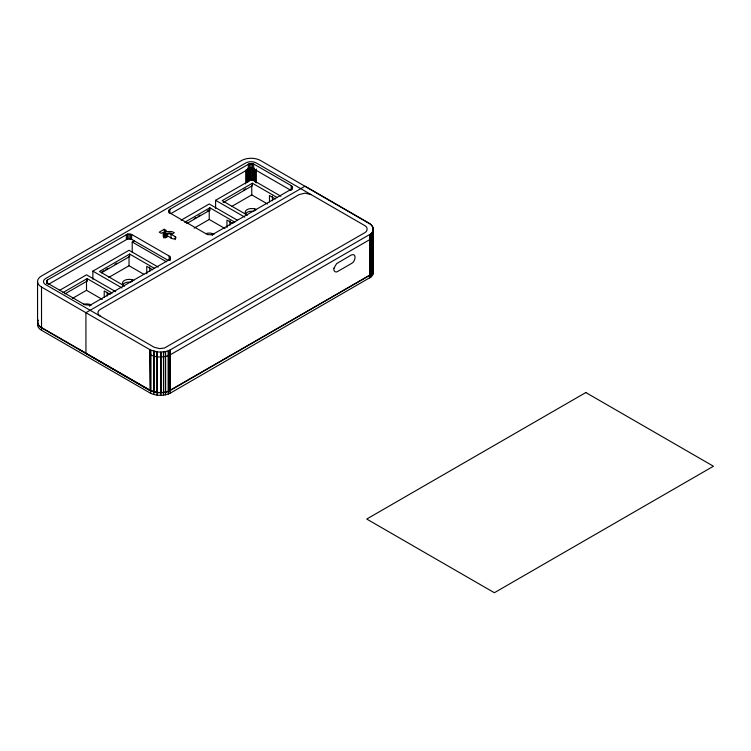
<?xml version="1.0" encoding="UTF-8"?>
<svg xmlns="http://www.w3.org/2000/svg" width="751" height="751" viewBox="0 0 751 751"><rect width="100%" height="100%" fill="white"/><g stroke="black" fill="none" stroke-linecap="round" stroke-linejoin="round"><path stroke-width="1.13" d="M163.549 392.689L157.053 392.717L150.651 390.905L85.952 353.458L85.914 312.698L305.028 186.192L369.708 223.545L372.149 225.798L373.266 229.168L373.322 269.618L372.806 274.603L370.928 277.053L170.026 393.299C163.981 396.04 156.762 395.984 150.698 393.336L41.512 330.262A13.537 7.81 0 0 1 38.01 322.705M72.415 298.429L86.506 290.29L86.506 281.775M108.895 277.363L129.031 265.741L129.031 256.157M132.214 252.214L132.214 242.01L134.222 240.855M150.313 390.708L149.965 349.694L150.313 390.708L157.1 392.689M153.889 392.097L153.889 351.28L157.053 351.909L157.1 395.148M163.765 237.4L163.765 234.002M38.029 319.973A13.537 7.81 0 0 0 41.53 327.53L150.707 390.548C156.236 392.98 162.667 393.167 168.374 391.215L168.355 350.736L165.492 351.562L165.539 394.81M46.571 283.118L46.571 281.146L47.379 280.029L127.595 234.059L131.641 234.425L169.182 256.053L170.449 257.49L169.182 259.743L90.064 305.235L84.825 304.756L47.379 283.089L46.571 281.963M194.124 228.163L209.229 219.452L209.229 209.867L209.867 210.233L209.867 207.783L234.866 222.212M231.618 206.516L251.754 194.885L251.754 186.37M292.477 187.046L291.21 189.29L212.092 234.781L207.389 234.565L169.857 212.946L168.59 211.51L169.857 209.266L249.623 163.605L253.669 163.981L291.21 185.61L292.477 187.046L292.477 189.008M372.909 268.098L372.909 227.281L370.91 224.493L260.625 160.564A13.537 7.82 0 0 0 241.475 160.564L41.512 275.993A13.537 7.81 0 0 0 41.512 287.051L41.53 327.53M85.952 353.458L78.724 349.271L149.965 390.501M372.806 274.603L373.303 272.406L373.266 229.168L372.759 231.355L372.759 272.172L370.891 274.622L168.318 391.571M168.374 391.215L369.764 275.204L372.815 271.815L372.806 231.336L370.891 233.814L370.928 277.053M164.788 231.327L166.309 230.454L164.262 229.271L159.24 232.172L161.287 233.345L162.807 232.472C164.394 233.383 161.343 237.194 165.286 237.954L167.276 236.809C162.667 234.059 170.13 231.411 172.298 233.908L174.279 232.763C171.453 230.322 167.633 232.312 164.788 231.327L164.788 236.236L165.896 236.706M48.383 284.357L127.595 238.968L131.641 239.344L168.168 260.381M170.862 213.594L249.623 168.524L253.669 168.891L291.21 190.519M59.385 290.477L86.506 274.819L115.682 291.66M92.88 279.231L92.871 271.139L129.031 250.261L158.208 267.112M181.104 220.212L209.229 203.972L237.4 220.231M215.603 208.384L215.593 200.292L251.754 179.414L280.93 196.255M62.981 292.571L87.144 278.621L112.143 293.05M154.668 268.501L129.67 254.073L99.47 271.505L124.459 285.943M184.699 222.315L209.867 207.783M277.391 197.644L252.392 183.216L222.193 200.658L247.182 215.086M101.845 271.853L103.863 270.689M105.872 269.525L107.891 268.36M114.941 264.296L116.949 263.132M194.124 218.588L196.142 217.424M198.161 216.26L200.17 215.096M207.22 211.031L209.229 209.867M243.7 189.956L245.718 188.792M64.999 293.866L87.144 281.081L87.144 278.621M101.479 272.801L129.67 256.523L129.67 254.073M186.708 223.601L209.867 210.233M223.197 202.535L252.392 185.675L252.392 183.216M370.947 274.265L370.928 233.786L169.979 350.05L169.979 390.867L165.492 392.379M160.921 395.345L160.874 352.097L165.539 351.543L165.549 392.022M165.492 351.562L163.511 351.9L163.549 395.139M163.511 392.707L165.539 392.351M157.053 351.909L160.921 352.078L160.93 392.557M41.512 287.051L150.651 350.097L157.1 351.881L157.109 392.36M311.036 194.575L305.084 193.148L299.123 194.575L100.39 309.318A8.421 4.863 0 0 0 100.39 316.19L154.19 347.253L159.494 348.605L164.45 348.032L364.855 232.669C367.708 231.327 367.971 227.281 365.117 225.798L256.335 163.014A7.519 4.346 0 0 0 251.012 161.747L249.839 161.794A7.519 4.346 0 0 0 245.699 163.014L45.689 278.499A7.519 4.346 0 0 0 43.586 280.883L43.492 281.569A7.519 4.346 0 0 0 45.689 284.638L100.39 316.19M251.754 185.309L252.392 185.675M275.42 198.968L269.468 195.532L269.496 201.935M251.754 194.885L267.534 204M215.593 200.292L244.77 217.133M232.894 223.526L226.943 220.09L226.971 227.562M209.229 219.452L225.009 228.557M175.265 236.678A2.253 1.305 0 0 1 175.265 238.527A2.253 1.305 0 0 1 172.073 238.527L167.82 236.067A2.253 1.305 0 0 1 167.82 234.228A2.253 1.305 0 0 1 171.012 234.228L175.265 236.678L175.265 239.625M132.214 242.01L166.422 261.761M152.697 269.816L146.745 266.38L146.774 273.852M129.031 265.741L143.826 274.275M92.871 271.139L122.047 287.99M86.506 280.705L87.144 281.081M110.172 294.373L104.22 290.937L104.248 297.34M86.506 290.29L102.286 299.405M38.01 320.311A13.537 7.81 0 0 0 41.512 327.858L78.724 349.337M149.965 354.603C156.095 357.748 163.718 357.767 169.979 354.97L369.708 239.653L372.759 236.274L372.909 232.2M373.266 269.975L372.947 227.262M373.303 272.406L372.947 268.069M371.905 273.251L371.895 232.772L371.895 276.049M369.764 275.204L369.745 234.725L369.745 277.992M272.444 196.105L272.453 200.705M256.335 169.022L256.344 182.812M255.443 169.726L255.443 182.371M254.429 168.224L254.439 180.86M253.34 169.106L253.35 180.597M252.195 167.802L252.195 180.447M251.022 167.745L251.022 180.39M249.961 167.792L249.97 180.437M249.839 167.802L249.848 180.447M248.694 169.106L248.703 181.751M247.605 168.224L247.605 182.014M246.6 169.726L246.6 182.371M245.699 170.167L245.708 183.957M229.919 220.663L229.928 225.262M170.036 390.511L170.026 350.032L168.318 350.764L168.355 394.003M163.549 351.872L163.568 392.351M153.927 351.261L153.946 391.74M150.707 390.548L150.698 350.069L150.698 393.336M149.721 266.962L149.731 271.552M107.205 292.655L107.205 296.101M37.55 281.522L37.569 322.001M292.036 186.267L292.036 189.214M291.21 185.61L291.21 189.534M254.871 208.985L254.871 210.787M253.669 163.981L253.669 168.891M252.411 163.605L252.411 168.524M251.012 163.483L251.012 168.393M249.623 163.605L249.623 168.524M248.365 163.981L248.365 168.891M212.345 233.552L212.345 235.345M171.012 234.228L171.012 238.151M170.449 257.49L170.449 259.461M170.017 256.72L170.017 260.644M170.026 390.839L170.026 393.299M169.857 209.266L169.857 213.19M169.182 256.053L169.182 259.987M169.031 209.923L169.031 212.871M165.718 231.871L165.718 236.781M164.262 229.271L164.262 234.181M163.746 233.007L163.746 237.926M153.927 392.069L153.927 394.528M132.148 279.841L132.148 281.644M131.641 234.425L131.641 239.344M130.383 234.059L130.383 238.968M128.994 233.927L128.994 238.846M127.595 234.059L127.595 238.968M126.337 234.425L126.337 239.344M89.622 304.39L89.622 306.192M47.379 280.029L47.379 283.953M46.731 280.752L46.731 282.714M41.512 327.858L41.512 330.262M83.38 304.39A6.618 3.821 0 0 1 88.411 304.08L89.989 304.484A6.618 3.821 0 0 1 91.331 305.113M124.272 285.831A6.618 3.821 0 0 1 123.417 281.203A6.618 3.821 0 0 1 130.937 279.532L132.514 279.935A6.618 3.821 0 0 1 133.856 280.564M122.713 284.817A6.618 3.821 0 0 1 130.937 282.235M246.995 214.974A6.618 3.821 0 0 1 246.14 210.355A6.618 3.821 0 0 1 253.66 208.684L255.237 209.088A6.618 3.821 0 0 1 256.579 209.707M245.436 213.96A6.618 3.821 0 0 1 253.66 211.378M206.103 233.552A6.618 3.821 0 0 1 211.134 233.242L212.711 233.645A6.618 3.821 0 0 1 214.054 234.274M333.998 268.163C333.078 270.426 335.321 273.195 337.593 271.505L351.421 263.517C355.148 262.315 357.223 252.721 351.421 254.918L336.626 263.61L333.998 268.163M585.818 392.548L366.723 519.044L494.355 592.727L713.45 466.23L585.818 392.548"/></g></svg>
